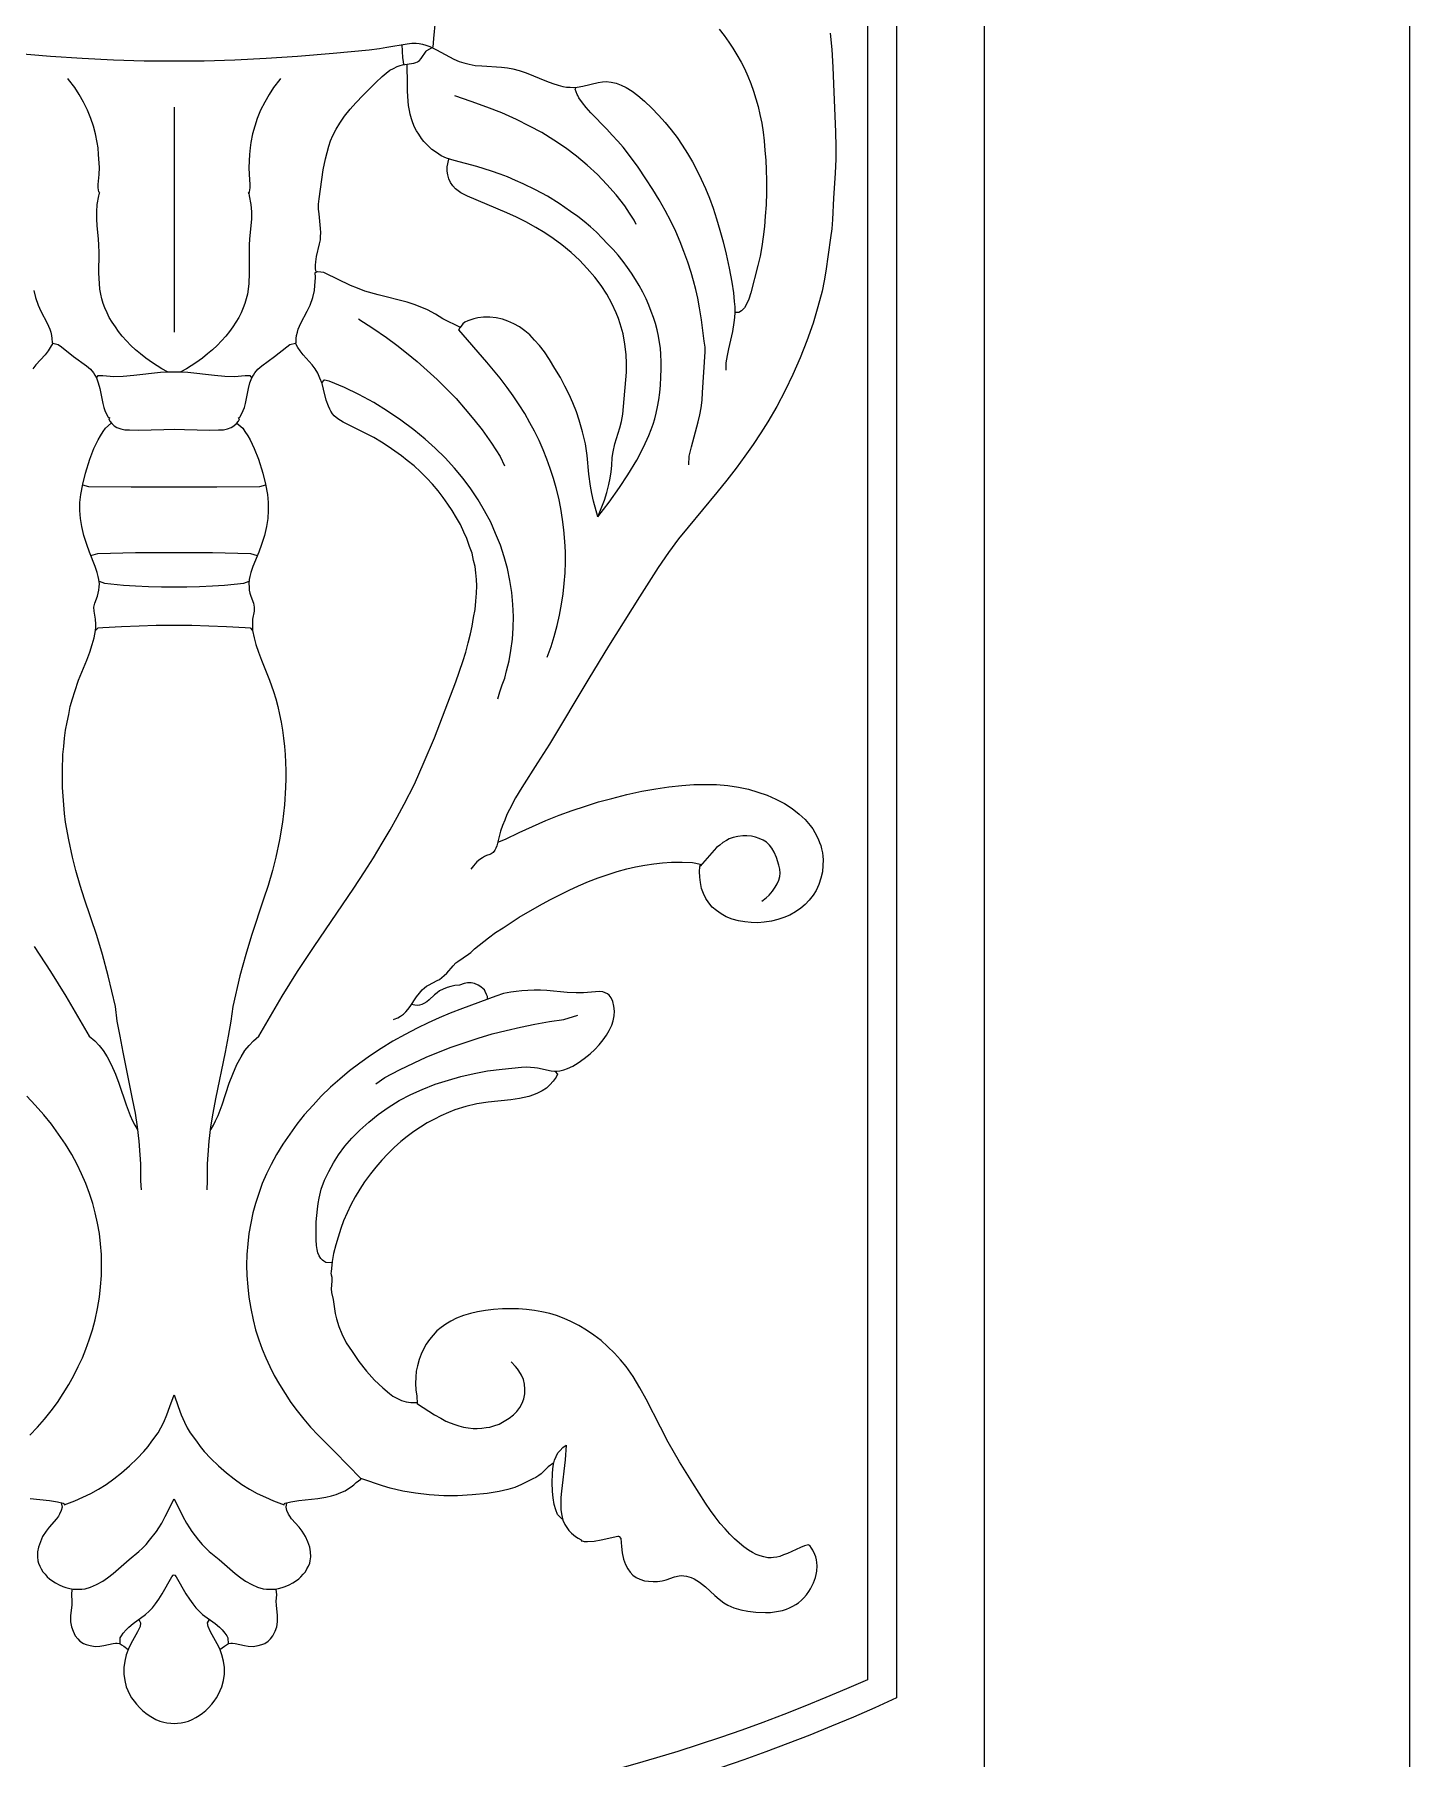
# Model space of a CAD drawing. Header units: millimetres. Extents: x 0 to 915, y 0 to 2130.
# Drawn here: x 406 to 915, y 732 to 1371 of the extents above; entities that cross this region are included whole.
import ezdxf

# ---------------------------------------------------------------- set-up
doc = ezdxf.new("R2010")
doc.units = ezdxf.units.MM
doc.layers.add('CUT', color=1, linetype='CONTINUOUS')
doc.layers.add('ENGRAVE', color=5, linetype='CONTINUOUS')

msp = doc.modelspace()

# ---------------------------------------------------------------- linework, layer by layer
at = {"layer": 'CUT'}
msp.add_lwpolyline([(0, 2130.15), (915.15, 2130.15), (915.15, 0), (0, 0)], close=True, dxfattribs=at)
at = {"layer": 'ENGRAVE'}
msp.add_line((457.575, 1343.662), (457.575, 1260.272), dxfattribs=at)
msp.add_lwpolyline([(157.575, 1895.075), (757.575, 1895.075), (757.575, 235.075), (157.575, 235.075)], close=True, dxfattribs=at)
for points in [[(190.006, 1859.98), (725.144, 1859.98), (725.144, 754.361, -0.2196524), (190.006, 754.361)], [(200.806, 1848.55), (714.344, 1848.55), (714.344, 761.122, -0.2138353), (200.806, 761.122)]]:
    msp.add_lwpolyline(points, format="xyb", close=True, dxfattribs=at)
for points in [[(553.982, 1378.442), (554.287, 1375.493), (553.677, 1369.086), (553.372, 1365.832)], [(398.694, 1363.595), (411.812, 1362.476), (423.507, 1361.764), (435.1, 1361.154), (446.49, 1360.849), (457.575, 1360.747), (468.66, 1360.849), (480.05, 1361.154), (491.643, 1361.764), (503.338, 1362.476), (516.456, 1363.595), (529.88, 1364.917), (533.643, 1365.425), (536.389, 1365.832), (543.914, 1367.154), (545.643, 1367.357), (547.27, 1367.357), (548.389, 1367.256), (549.609, 1366.95), (550.829, 1366.645), (552.253, 1366.137), (554.795, 1364.917), (561.202, 1361.459), (563.134, 1360.544), (564.863, 1360.035), (566.897, 1359.527), (569.134, 1359.12), (571.575, 1358.917), (578.795, 1358.51), (581.033, 1358.205), (583.067, 1357.798), (585.406, 1357.188), (587.948, 1356.374), (595.473, 1353.323), (597.812, 1352.408), (599.846, 1351.798), (601.575, 1351.289), (602.897, 1351.086), (604.219, 1350.984), (605.643, 1350.883), (606.863, 1350.984), (608.999, 1351.391), (614.592, 1352.815), (616.219, 1353.018), (617.643, 1353.12), (619.473, 1352.917), (621.304, 1352.51), (623.134, 1351.798), (624.965, 1350.883), (627.202, 1349.561), (629.338, 1347.933), (631.778, 1345.798), (634.524, 1343.256), (636.965, 1340.713), (639.406, 1337.967), (641.643, 1335.222), (643.88, 1332.374), (645.812, 1329.527), (647.744, 1326.476), (649.575, 1323.425), (651.304, 1320.069), (652.829, 1316.917), (654.355, 1313.459), (655.88, 1309.9), (657.202, 1306.239), (658.524, 1302.272), (659.744, 1298.103), (660.965, 1293.73), (662.083, 1289.154), (663.1, 1283.967), (664.117, 1278.781), (664.728, 1274.917), (665.033, 1271.662), (665.236, 1269.628), (665.236, 1267.595), (665.134, 1265.662), (664.931, 1263.832), (664.422, 1260.476), (662.897, 1254.171), (662.389, 1251.628), (661.982, 1248.883), (661.88, 1246.239)], [(541.982, 1366.849), (542.185, 1361.967), (542.389, 1360.544), (542.592, 1359.425)], [(700.626, 1371.018), (701.134, 1365.018), (701.541, 1358.51), (701.948, 1349.154), (702.558, 1334.51), (702.66, 1328.917), (702.66, 1324.34), (702.456, 1319.154), (701.744, 1309.9), (701.439, 1302.069), (701.134, 1298.51), (700.728, 1295.256), (698.999, 1282.849), (698.287, 1279.289), (697.575, 1275.527), (696.05, 1269.73), (694.219, 1263.628), (691.982, 1257.12), (689.439, 1250.815), (686.795, 1244.611), (683.846, 1238.713), (680.795, 1232.815), (677.439, 1227.12), (674.897, 1223.052), (672.05, 1218.679), (668.999, 1214.408), (665.744, 1209.933), (662.287, 1205.459), (658.626, 1200.883), (647.948, 1188.069), (644.389, 1183.696), (640.728, 1178.713), (636.863, 1173.12), (629.948, 1162.239), (618.456, 1143.933), (611.134, 1132.035), (596.592, 1107.73), (592.219, 1100.713), (586.321, 1091.561), (584.083, 1087.798), (581.744, 1083.527), (580.829, 1081.595), (580.016, 1079.561), (579.202, 1077.527), (578.49, 1075.391), (577.067, 1070.001), (576.761, 1069.188), (576.355, 1068.374), (575.744, 1067.561), (575.033, 1067.052), (574.524, 1066.849), (573.304, 1066.442), (572.592, 1066.035), (571.778, 1065.628), (570.761, 1064.917), (569.744, 1064.103), (569.033, 1063.391), (568.422, 1062.578), (567.507, 1061.357)], [(659.439, 1372.544), (661.27, 1370.205), (662.999, 1367.764), (664.524, 1365.527), (666.05, 1362.984), (667.575, 1360.34), (668.795, 1357.9), (670.016, 1355.154), (671.134, 1352.408), (672.151, 1349.561), (673.067, 1346.713), (673.88, 1343.866), (674.49, 1340.917), (675.202, 1337.662), (675.711, 1334.408), (676.117, 1331.154), (676.422, 1327.595), (676.728, 1324.035), (676.829, 1320.374), (676.931, 1316.51), (676.931, 1312.035), (676.829, 1307.459), (676.524, 1303.289), (676.219, 1299.425), (675.812, 1295.561), (675.202, 1292.001), (674.592, 1288.442), (673.778, 1284.984), (671.134, 1274.815), (670.422, 1272.476), (669.711, 1270.849), (668.795, 1269.323), (667.778, 1268.205), (666.761, 1267.595), (665.236, 1267.595)], [(470.999, 964.95), (471.304, 965.052), (472.117, 966.578), (472.931, 968.205), (473.846, 970.137), (475.372, 974.103), (478.016, 982.035), (479.338, 985.391), (480.863, 988.95), (482.389, 991.9), (483.812, 994.137), (485.338, 996.069), (486.965, 997.798), (488.999, 999.527), (497.643, 1014.272), (500.49, 1018.849), (503.338, 1023.425), (509.439, 1032.679), (524.083, 1054.34), (528.05, 1060.34), (531.406, 1065.628), (534.66, 1071.018), (537.609, 1075.9), (540.253, 1080.679), (542.795, 1085.459), (546.558, 1092.883), (550.219, 1101.12), (553.982, 1109.967), (557.948, 1120.34), (561.914, 1130.713), (564.456, 1138.34), (565.575, 1141.798), (566.49, 1145.256), (567.304, 1148.51), (567.914, 1151.357), (568.524, 1154.611), (569.033, 1157.561), (569.338, 1160.611), (569.541, 1163.561), (569.643, 1166.306), (569.541, 1168.645), (569.338, 1171.086), (569.033, 1173.425), (568.524, 1175.764), (567.914, 1178.408), (566.999, 1180.95), (565.982, 1183.798), (564.863, 1186.239), (563.643, 1188.984), (562.219, 1191.527), (560.592, 1194.171), (558.965, 1196.611), (557.236, 1199.052), (555.406, 1201.493), (553.27, 1203.933), (551.236, 1206.171), (548.897, 1208.51), (546.456, 1210.747), (543.914, 1212.781), (541.778, 1214.51), (539.338, 1216.239), (536.897, 1217.967), (534.355, 1219.493), (531.507, 1221.222), (528.558, 1222.747), (520.219, 1226.917), (518.185, 1228.137), (516.863, 1229.357), (516.253, 1230.069), (515.643, 1230.984), (515.236, 1231.798), (514.728, 1232.917), (513.914, 1235.154), (512.897, 1239.222), (512.389, 1241.256), (511.575, 1243.289), (510.761, 1245.12), (509.846, 1246.747), (508.728, 1248.171), (505.372, 1251.933), (504.253, 1253.357), (503.439, 1254.578), (502.524, 1256.205), (502.728, 1256.408), (502.829, 1257.933), (502.931, 1259.052), (503.236, 1260.272), (503.541, 1261.391), (504.558, 1263.628), (506.897, 1268.103), (507.914, 1270.34), (508.931, 1273.086), (509.541, 1275.73), (509.744, 1277.561), (509.846, 1278.984), (509.948, 1280.51), (509.846, 1282.34), (509.948, 1282.442), (510.355, 1282.544), (510.151, 1282.747), (510.05, 1282.95), (509.948, 1283.866), (509.948, 1285.086), (510.05, 1286.306), (510.355, 1288.34), (511.473, 1293.018), (511.778, 1294.544), (511.778, 1295.662), (511.88, 1297.188), (511.778, 1298.713), (511.27, 1304.103), (511.067, 1305.832), (511.067, 1307.662), (511.27, 1309.696), (512.795, 1320.374), (513.609, 1324.544), (514.219, 1326.883), (514.829, 1329.222), (515.541, 1331.154), (516.355, 1333.086), (517.575, 1335.527), (518.999, 1337.764), (520.728, 1340.306), (522.761, 1342.849), (524.897, 1345.289), (527.643, 1348.137), (532.321, 1352.815), (534.66, 1355.052), (536.083, 1356.171), (537.507, 1357.289), (538.829, 1358.001), (540.151, 1358.713), (541.27, 1359.12), (542.185, 1359.323), (546.355, 1359.933), (547.168, 1360.239), (547.677, 1360.442), (548.49, 1360.95), (549.1, 1361.662), (550.931, 1364.408), (551.134, 1364.611), (553.372, 1365.832)], [(455.134, 1245.628), (452.999, 1246.645), (449.541, 1248.984), (447.1, 1250.713), (445.168, 1252.239), (443.338, 1253.764), (441.609, 1255.391), (439.982, 1257.12), (438.355, 1258.849), (437.033, 1260.476), (435.812, 1262.205), (434.694, 1263.933), (433.575, 1265.764), (432.761, 1267.391), (431.948, 1269.323), (431.338, 1270.95), (430.829, 1272.679), (430.422, 1274.408), (430.117, 1276.239), (429.914, 1278.272), (429.711, 1282.137), (429.812, 1289.662), (429.711, 1292.611), (429.609, 1294.747), (429.1, 1299.832), (428.897, 1302.171), (428.897, 1304.917), (429.1, 1307.561), (429.711, 1310.815), (429.914, 1311.73), (430.117, 1311.832), (429.812, 1312.035), (429.711, 1312.34), (429.609, 1312.95), (429.507, 1313.866), (429.507, 1314.984), (429.812, 1318.645), (429.914, 1321.289), (429.609, 1326.069), (429.406, 1328.51), (429.1, 1330.544), (428.49, 1333.798), (427.677, 1336.645), (426.761, 1339.493), (425.541, 1342.544), (424.016, 1345.493), (422.389, 1348.34), (420.761, 1350.883), (418.422, 1353.933), (418.219, 1354.239)], [(496.931, 1354.239), (496.728, 1353.933), (494.389, 1350.883), (492.761, 1348.34), (491.134, 1345.493), (489.609, 1342.544), (488.389, 1339.493), (487.473, 1336.645), (486.66, 1333.798), (486.05, 1330.544), (485.744, 1328.51), (485.541, 1326.069), (485.236, 1321.289), (485.338, 1318.645), (485.643, 1314.984), (485.643, 1313.866), (485.541, 1312.95), (485.439, 1312.34), (485.338, 1312.035), (485.033, 1311.832), (485.236, 1311.73), (485.439, 1310.815), (486.05, 1307.561), (486.253, 1304.917), (486.253, 1302.171), (486.05, 1299.832), (485.541, 1294.747), (485.439, 1292.611), (485.338, 1289.662), (485.439, 1282.137), (485.236, 1278.272), (485.033, 1276.239), (484.728, 1274.408), (484.321, 1272.679), (483.812, 1270.95), (483.202, 1269.323), (482.389, 1267.391), (481.575, 1265.764), (480.456, 1263.933), (479.338, 1262.205), (478.117, 1260.476), (476.795, 1258.849), (475.168, 1257.12), (473.541, 1255.391), (471.812, 1253.764), (469.982, 1252.239), (468.05, 1250.713), (465.609, 1248.984), (462.151, 1246.645), (460.016, 1245.628)], [(614.49, 1191.933), (618.66, 1197.323), (622.524, 1202.713), (625.677, 1207.493), (628.931, 1212.883), (631.473, 1217.662), (633.406, 1222.035), (634.321, 1224.272), (635.033, 1226.205), (635.643, 1228.239), (636.151, 1230.272), (636.66, 1232.611), (637.067, 1235.256), (637.473, 1237.9), (637.677, 1240.645), (637.88, 1243.595), (637.982, 1246.645), (637.982, 1249.289), (637.88, 1252.035), (637.677, 1254.374), (637.372, 1256.51), (636.965, 1258.849), (636.456, 1261.188), (635.846, 1263.527), (635.134, 1265.764), (634.321, 1268.001), (633.406, 1270.239), (632.389, 1272.679), (631.168, 1275.12), (629.846, 1277.561), (628.524, 1279.798), (626.999, 1282.137), (625.473, 1284.272), (623.846, 1286.51), (622.016, 1288.849), (620.185, 1290.883), (618.151, 1293.018), (616.117, 1295.154), (613.982, 1297.289), (611.744, 1299.323), (609.406, 1301.256), (607.067, 1303.086), (604.422, 1305.018), (600.253, 1307.967), (595.88, 1310.611), (591.406, 1313.052), (586.829, 1315.289), (584.083, 1316.51), (581.033, 1317.832), (578.287, 1318.849), (575.134, 1319.967), (569.744, 1321.595), (561.304, 1323.832), (558.456, 1324.747), (556.524, 1325.662), (554.795, 1326.781), (553.067, 1328.001), (551.338, 1329.628), (550.117, 1330.95), (549.202, 1332.069), (548.185, 1333.595), (547.372, 1334.815), (546.66, 1336.239), (545.948, 1337.866), (545.541, 1339.289), (545.033, 1341.018), (544.728, 1342.442), (544.422, 1344.272), (544.117, 1347.527), (544.016, 1349.662), (544.016, 1352.001), (543.914, 1359.527)], [(628.728, 1300.137), (627.914, 1301.764), (626.185, 1304.408), (624.456, 1307.052), (621.304, 1311.12), (617.846, 1314.984), (614.389, 1318.645), (610.626, 1322.103), (606.66, 1325.459), (602.49, 1328.51), (598.219, 1331.459), (593.744, 1334.205), (589.168, 1336.645), (584.389, 1339.086), (578.999, 1341.527), (573.406, 1343.662), (567.609, 1345.696), (561.609, 1347.832)], [(648.253, 1211.154), (648.355, 1214.306), (649.168, 1217.764), (651.711, 1227.018), (652.321, 1229.662), (652.829, 1232.306), (653.134, 1235.052), (653.338, 1238.001), (654.253, 1252.95), (654.253, 1254.781), (653.948, 1256.917), (652.931, 1264.849), (652.219, 1269.323), (651.507, 1272.883), (650.795, 1276.035), (649.982, 1279.289), (649.067, 1282.442), (647.846, 1286.205), (646.422, 1290.171), (644.999, 1293.73), (643.372, 1297.595), (641.541, 1301.357), (639.406, 1305.323), (637.27, 1309.289), (634.931, 1313.154), (632.287, 1317.12), (629.439, 1321.391), (626.592, 1325.256), (623.846, 1328.815), (621.914, 1331.052), (619.88, 1333.289), (617.846, 1335.527), (611.948, 1341.527), (610.219, 1343.561), (608.897, 1345.188), (607.473, 1347.12), (607.067, 1347.933), (606.863, 1348.34), (606.151, 1350.272), (606.456, 1350.984)], [(614.49, 1191.933), (615.812, 1194.984), (616.931, 1198.035), (617.846, 1200.883), (618.558, 1203.832), (619.067, 1206.171), (619.473, 1208.51), (619.677, 1210.849), (619.88, 1213.9), (620.185, 1215.933), (620.795, 1218.883), (622.626, 1224.883), (623.236, 1227.222), (623.744, 1229.866), (624.05, 1232.815), (625.168, 1245.425), (625.168, 1248.679), (625.067, 1252.035), (624.558, 1255.9), (623.846, 1259.662), (622.728, 1263.425), (622.117, 1265.357), (621.304, 1267.391), (619.677, 1270.849), (617.846, 1274.306), (615.711, 1277.561), (613.372, 1280.713), (610.626, 1283.866), (607.778, 1286.917), (604.626, 1289.764), (601.168, 1292.611), (598.016, 1294.95), (594.863, 1297.086), (591.507, 1299.12), (587.846, 1301.154), (584.389, 1302.883), (580.829, 1304.51), (566.185, 1310.713), (563.744, 1311.933), (562.829, 1312.645), (561.812, 1313.357), (560.795, 1314.476), (559.982, 1315.696), (559.372, 1317.12), (558.965, 1318.544), (558.761, 1319.967), (558.66, 1321.493), (559.372, 1324.34)], [(563.643, 1262.001), (557.134, 1265.256), (554.389, 1266.984), (551.439, 1268.51), (548.694, 1269.73), (546.456, 1270.544), (543.914, 1271.357), (533.134, 1274.103), (528.253, 1275.527), (525.507, 1276.544), (522.965, 1277.561), (513.507, 1282.137), (512.999, 1282.34), (510.863, 1282.645), (510.66, 1282.645), (510.355, 1282.544)], [(405.609, 1275.73), (406.219, 1273.086), (407.236, 1270.34), (408.253, 1268.103), (410.592, 1263.628), (411.609, 1261.391), (411.914, 1260.272), (412.219, 1259.052), (412.321, 1257.933), (412.422, 1256.408), (412.626, 1256.205), (411.711, 1254.578), (410.897, 1253.357), (409.778, 1251.933), (406.422, 1248.171), (405.304, 1246.747)], [(525.914, 1265.357), (526.016, 1265.154), (531.202, 1261.798), (536.185, 1258.34), (540.05, 1255.493), (543.711, 1252.645), (547.575, 1249.391), (551.338, 1246.137), (554.999, 1242.781), (558.355, 1239.425), (562.016, 1235.662), (565.372, 1231.798), (568.626, 1227.933), (571.677, 1224.069), (575.134, 1219.188), (578.389, 1214.205), (579.914, 1210.747)], [(614.49, 1191.933), (612.965, 1197.73), (612.355, 1200.578), (611.846, 1203.222), (611.236, 1207.696), (610.524, 1214.611), (609.914, 1218.984), (608.897, 1223.357), (607.575, 1227.73), (606.558, 1230.781), (605.236, 1234.137), (603.914, 1237.188), (602.287, 1240.34), (600.66, 1243.493), (598.626, 1246.849), (596.592, 1250.205), (594.761, 1252.95), (592.931, 1255.289), (591.1, 1257.323), (589.27, 1259.256), (587.439, 1260.781), (585.507, 1262.205), (583.372, 1263.323), (581.236, 1264.34), (579.202, 1265.052), (576.863, 1265.561), (574.524, 1265.866), (572.185, 1265.866), (570.05, 1265.561), (568.626, 1265.256), (567.507, 1264.849), (566.389, 1264.442), (565.27, 1263.933), (564.558, 1263.425), (563.541, 1262.001)], [(595.778, 1139.866), (597.202, 1143.832), (598.321, 1147.595), (599.439, 1151.662), (600.355, 1155.425), (601.067, 1159.493), (601.677, 1163.357), (602.083, 1167.222), (602.389, 1171.188), (602.49, 1175.052), (602.49, 1178.917), (602.287, 1182.781), (601.982, 1187.052), (601.473, 1190.917), (600.863, 1194.984), (600.05, 1198.849), (599.134, 1202.611), (598.117, 1206.069), (596.897, 1209.832), (595.677, 1213.188), (594.253, 1216.747), (592.829, 1220.103), (591.1, 1223.561), (589.372, 1226.713), (587.439, 1230.171), (585.406, 1233.425), (583.168, 1236.679), (580.931, 1239.832), (578.389, 1243.188), (573.406, 1249.188), (563.033, 1261.188), (563.541, 1262.001)], [(412.626, 1256.205), (414.66, 1255.696), (415.88, 1254.883), (420.355, 1251.323), (425.134, 1247.764), (426.558, 1246.544), (427.677, 1245.222), (428.185, 1244.408), (428.795, 1243.391), (429.507, 1241.459), (430.016, 1239.425), (431.134, 1233.832), (431.541, 1232.408), (431.948, 1231.289), (432.558, 1229.866), (433.168, 1228.849), (433.372, 1228.645), (433.778, 1228.544), (433.575, 1228.34), (433.372, 1228.137), (433.473, 1227.832), (433.778, 1227.323), (434.49, 1226.408), (435.406, 1225.595), (436.422, 1224.984), (437.846, 1224.476), (439.27, 1224.171), (441.1, 1224.069), (444.355, 1223.967), (453.711, 1224.272), (457.575, 1224.374), (461.439, 1224.272), (470.795, 1223.967), (474.05, 1224.069), (475.88, 1224.171), (477.304, 1224.476), (478.728, 1224.984), (479.744, 1225.595), (480.66, 1226.408), (481.372, 1227.323), (481.677, 1227.832), (481.778, 1228.137), (481.575, 1228.34), (481.372, 1228.544), (481.778, 1228.645), (481.982, 1228.849), (482.592, 1229.866), (483.202, 1231.289), (483.609, 1232.408), (484.016, 1233.832), (485.134, 1239.425), (485.643, 1241.459), (486.355, 1243.391), (486.965, 1244.408), (487.473, 1245.222), (488.592, 1246.544), (490.016, 1247.764), (494.795, 1251.323), (499.27, 1254.883), (500.49, 1255.696), (502.524, 1256.205)], [(428.795, 1243.289), (429.507, 1244.205), (431.236, 1244.205), (435.202, 1243.9), (438.761, 1244.001), (442.626, 1244.306), (452.49, 1245.425), (455.134, 1245.628), (457.575, 1245.628), (460.016, 1245.628), (462.66, 1245.425), (472.524, 1244.306), (476.389, 1244.001), (479.948, 1243.9), (483.914, 1244.205), (485.643, 1244.205), (486.355, 1243.289)], [(577.473, 1124.408), (578.185, 1127.052), (579.1, 1129.595), (580.016, 1132.137), (580.728, 1134.781), (581.643, 1138.544), (582.355, 1142.408), (582.863, 1146.578), (583.168, 1150.747), (583.27, 1154.917), (583.067, 1159.391), (582.66, 1163.866), (581.948, 1168.34), (581.033, 1172.713), (579.812, 1177.086), (578.49, 1181.357), (576.66, 1185.73), (574.829, 1189.9), (572.592, 1194.069), (570.151, 1198.239), (567.507, 1202.205), (564.66, 1206.069), (561.406, 1209.933), (557.948, 1213.696), (554.287, 1217.357), (550.524, 1220.713), (546.355, 1224.171), (541.575, 1227.73), (536.592, 1231.086), (531.507, 1234.239), (526.016, 1237.188), (520.626, 1239.832), (515.033, 1242.171), (513.304, 1242.476), (512.999, 1242.476), (512.185, 1241.561)], [(445.473, 942.578), (445.27, 945.933), (445.27, 949.188), (445.27, 952.239), (445.067, 955.493), (444.66, 960.578), (444.05, 965.967), (443.236, 970.95), (442.219, 976.34), (438.66, 993.628), (437.541, 999.527), (436.524, 1005.12), (435.812, 1010.51), (433.168, 1021.9), (431.033, 1029.73), (428.897, 1036.849), (424.422, 1050.272), (422.795, 1055.357), (421.168, 1060.849), (419.948, 1065.832), (418.524, 1072.239), (417.406, 1078.747), (416.999, 1082.001), (416.694, 1085.256), (416.287, 1091.561), (416.185, 1094.917), (416.185, 1097.866), (416.389, 1103.866), (416.694, 1106.815), (416.999, 1109.866), (417.406, 1112.815), (417.914, 1115.764), (418.524, 1118.713), (419.134, 1121.662), (419.948, 1124.51), (420.761, 1127.154), (422.185, 1131.323), (425.236, 1138.849), (426.355, 1141.696), (427.27, 1144.544), (427.982, 1147.086), (428.49, 1149.73), (428.592, 1150.95), (428.592, 1152.171), (428.49, 1154.001), (427.982, 1156.95), (427.88, 1158.374), (428.185, 1159.9), (429.202, 1162.442), (429.507, 1163.561), (429.711, 1164.679), (429.812, 1165.9), (429.914, 1167.12), (429.711, 1168.645), (429.507, 1169.764), (429.1, 1171.289), (428.389, 1173.527), (426.253, 1178.815), (425.236, 1181.662), (424.117, 1185.018), (423.406, 1188.272), (422.897, 1191.222), (422.694, 1194.171), (422.694, 1197.222), (422.999, 1200.171), (423.711, 1204.035), (424.728, 1208.103), (426.355, 1213.289), (427.88, 1217.154), (429.406, 1220.408), (430.321, 1221.933), (431.338, 1223.459), (432.151, 1224.679), (434.287, 1226.611)], [(480.863, 1226.611), (482.999, 1224.679), (483.812, 1223.459), (484.829, 1221.933), (485.744, 1220.408), (487.27, 1217.154), (488.795, 1213.289), (490.422, 1208.103), (491.439, 1204.035), (492.151, 1200.171), (492.456, 1197.222), (492.456, 1194.171), (492.253, 1191.222), (491.744, 1188.272), (491.033, 1185.018), (489.914, 1181.662), (488.897, 1178.815), (486.761, 1173.527), (486.05, 1171.289), (485.643, 1169.764), (485.439, 1168.645), (485.236, 1167.12), (485.338, 1165.9), (485.439, 1164.679), (485.643, 1163.561), (485.948, 1162.442), (486.965, 1159.9), (487.27, 1158.374), (487.168, 1156.95), (486.66, 1154.001), (486.558, 1152.171), (486.558, 1150.95), (486.66, 1149.73), (487.168, 1147.086), (487.88, 1144.544), (488.795, 1141.696), (489.914, 1138.849), (492.965, 1131.323), (494.389, 1127.154), (495.202, 1124.51), (496.016, 1121.662), (496.626, 1118.713), (497.236, 1115.764), (497.744, 1112.815), (498.151, 1109.866), (498.456, 1106.815), (498.761, 1103.866), (498.965, 1097.866), (498.965, 1094.917), (498.863, 1091.561), (498.456, 1085.256), (498.151, 1082.001), (497.744, 1078.747), (496.626, 1072.239), (495.202, 1065.832), (493.982, 1060.849), (492.355, 1055.357), (490.728, 1050.272), (486.253, 1036.849), (484.117, 1029.73), (481.982, 1021.9), (479.338, 1010.51), (478.626, 1005.12), (477.609, 999.527), (476.49, 993.628), (472.931, 976.34), (471.914, 970.95), (471.1, 965.967), (470.49, 960.578), (470.083, 955.493), (469.88, 952.239), (469.88, 949.188), (469.88, 945.933), (469.677, 942.578)], [(423.609, 1203.73), (425.846, 1203.12), (441.711, 1203.018), (457.575, 1203.018), (473.439, 1203.018), (489.304, 1203.12), (491.541, 1203.73)], [(426.761, 1177.595), (429.304, 1178.306), (443.338, 1178.611), (457.575, 1178.713), (471.812, 1178.611), (485.846, 1178.306), (488.389, 1177.595)], [(429.812, 1168.035), (431.744, 1167.323), (438.863, 1166.611), (443.338, 1166.306), (448.117, 1166.103), (452.897, 1165.9), (457.575, 1165.9), (462.253, 1165.9), (467.033, 1166.103), (471.812, 1166.306), (476.287, 1166.611), (483.406, 1167.323), (485.338, 1168.035)], [(428.49, 1149.832), (429.406, 1150.747), (431.236, 1150.849), (438.151, 1151.256), (444.66, 1151.561), (450.965, 1151.764), (457.575, 1151.764), (464.185, 1151.764), (470.49, 1151.561), (476.999, 1151.256), (483.914, 1150.849), (485.744, 1150.747), (486.66, 1149.832)], [(577.473, 1071.425), (580.321, 1072.442), (585.406, 1074.984), (590.287, 1077.222), (595.27, 1079.357), (600.253, 1081.391), (605.033, 1083.12), (609.914, 1084.747), (614.795, 1086.272), (619.677, 1087.595), (625.27, 1089.018), (630.761, 1090.239), (636.05, 1091.154), (640.829, 1091.866), (645.609, 1092.374), (650.083, 1092.679), (654.253, 1092.781), (658.524, 1092.679), (662.694, 1092.374), (666.558, 1091.764), (670.321, 1090.95), (673.778, 1089.933), (677.236, 1088.815), (680.49, 1087.289), (683.643, 1085.662), (686.49, 1083.832), (689.033, 1081.798), (691.27, 1079.764), (693.202, 1077.527), (694.117, 1076.306), (694.829, 1074.984), (696.151, 1072.645), (696.66, 1071.222), (697.067, 1070.103), (697.372, 1068.883), (697.677, 1067.459), (697.88, 1066.239), (697.982, 1064.815), (697.88, 1062.679), (697.677, 1060.34), (697.067, 1058.001), (696.355, 1055.662), (695.338, 1053.527), (694.219, 1051.696), (692.795, 1049.866), (691.27, 1048.34), (689.744, 1046.917), (687.711, 1045.595), (685.677, 1044.374), (683.439, 1043.459), (681.202, 1042.747), (678.863, 1042.137), (676.117, 1041.73), (673.778, 1041.527), (671.338, 1041.628), (668.999, 1041.832), (666.66, 1042.239), (664.321, 1042.849), (662.083, 1043.764), (660.253, 1044.781), (658.524, 1046.001), (656.897, 1047.323), (655.575, 1048.95), (654.558, 1050.476), (653.643, 1052.306), (652.931, 1054.239), (652.524, 1056.374), (652.321, 1058.408), (652.219, 1060.544), (652.321, 1062.171), (652.524, 1063.188)], [(675.202, 1049.561), (676.829, 1050.781), (677.948, 1051.798), (679.168, 1053.222), (680.185, 1054.645), (680.897, 1055.967), (681.507, 1057.289), (681.914, 1058.713), (682.016, 1059.933), (681.914, 1061.357), (681.609, 1062.883), (680.694, 1065.73), (679.88, 1067.662), (678.965, 1069.188), (678.05, 1070.306), (676.931, 1071.323), (675.711, 1072.137), (674.287, 1072.747), (672.863, 1073.256), (671.439, 1073.561), (669.711, 1073.662), (668.185, 1073.662), (666.355, 1073.459), (664.626, 1073.052), (663.202, 1072.544), (662.185, 1072.035), (660.863, 1071.222), (659.643, 1070.306), (658.524, 1069.391), (656.694, 1067.459), (652.422, 1062.476)], [(538.829, 1005.628), (539.033, 1005.832), (540.456, 1006.34), (541.473, 1006.95), (542.49, 1007.662), (543.406, 1008.476), (544.117, 1009.391), (545.033, 1010.51), (547.372, 1014.069), (548.49, 1015.493), (549.406, 1016.611), (550.321, 1017.425), (551.033, 1018.035), (551.744, 1018.442), (554.999, 1020.069), (555.812, 1020.476), (556.728, 1021.188), (557.643, 1022.001), (558.558, 1022.815), (560.897, 1025.561), (561.914, 1026.679), (562.626, 1027.188), (566.592, 1029.832), (567.507, 1030.544), (568.829, 1031.866), (574.016, 1035.933), (576.66, 1037.866), (579.406, 1039.696), (585.406, 1043.561), (592.931, 1047.933), (596.694, 1049.967), (600.151, 1051.798), (603.914, 1053.628), (607.372, 1055.256), (611.033, 1056.781), (614.592, 1058.205), (618.355, 1059.425), (621.711, 1060.544), (625.27, 1061.459), (628.422, 1062.171), (631.982, 1062.883), (635.236, 1063.391), (638.49, 1063.696), (641.846, 1063.9), (645.711, 1064.001), (649.575, 1063.798), (650.185, 1063.696), (653.033, 1063.086)], [(405.711, 1032.679), (411.812, 1023.425), (414.66, 1018.849), (417.507, 1014.272), (426.151, 999.527), (428.185, 997.798), (429.812, 996.069), (431.338, 994.137), (432.761, 991.9), (434.287, 988.95), (435.812, 985.391), (437.134, 982.035), (439.778, 974.103), (441.304, 970.137), (442.219, 968.205), (443.033, 966.578), (443.846, 965.052), (444.151, 964.95)], [(516.151, 915.527), (513.812, 915.628), (512.999, 916.137), (512.592, 916.544), (511.982, 917.154), (511.27, 918.171), (510.863, 919.289), (510.558, 920.51), (510.355, 921.933), (510.253, 924.069), (510.253, 930.679), (510.456, 933.018), (510.66, 935.459), (510.965, 937.493), (511.27, 939.527), (512.083, 942.781), (513.304, 946.137), (514.829, 949.391), (516.558, 952.544), (518.49, 955.595), (520.829, 958.747), (523.372, 961.696), (526.321, 964.645), (529.677, 967.696), (533.134, 970.544), (536.897, 973.086), (540.965, 975.628), (545.236, 977.866), (549.507, 979.798), (554.287, 981.73), (559.168, 983.256), (563.744, 984.578), (568.728, 985.696), (573.711, 986.611), (579.1, 987.323), (586.219, 988.035), (588.05, 988.137), (589.575, 988.035), (591.1, 987.933), (592.219, 987.73), (597.202, 986.611), (598.422, 986.51), (599.338, 986.51), (600.456, 986.611), (601.88, 987.018), (603.304, 987.527), (605.236, 988.442), (607.27, 989.662), (609.507, 991.188), (611.643, 992.917), (613.372, 994.544), (614.999, 996.272), (616.524, 998.103), (617.744, 999.832), (618.761, 1001.662), (619.677, 1003.595), (620.185, 1005.222), (620.592, 1007.052), (620.694, 1008.781), (620.49, 1010.611), (620.083, 1012.34), (619.473, 1013.764), (618.761, 1014.679), (618.05, 1015.188), (617.236, 1015.595), (616.321, 1015.9), (615.1, 1016.001), (613.677, 1015.9), (609.202, 1015.595), (606.456, 1015.595), (603.202, 1015.696), (595.677, 1016.408), (593.338, 1016.51), (590.897, 1016.51), (588.558, 1016.408), (586.422, 1016.306), (584.287, 1016.103), (582.253, 1015.798), (579.609, 1015.289), (576.761, 1014.374), (564.355, 1009.798), (559.88, 1008.069), (555.711, 1006.34), (551.643, 1004.408), (547.575, 1002.476), (543.1, 1000.137), (538.626, 997.595), (534.253, 994.95), (530.287, 992.306), (526.422, 989.561), (522.558, 986.611), (518.897, 983.561), (515.541, 980.611), (512.083, 977.256), (509.033, 974.001), (505.778, 970.34), (503.033, 966.883), (500.389, 963.222), (497.846, 959.459), (495.507, 955.696), (493.473, 951.933), (491.846, 948.476), (490.219, 944.917), (488.897, 941.256), (487.677, 937.493), (486.761, 934.035), (485.948, 930.272), (485.236, 926.408), (484.829, 922.544), (484.524, 918.578), (484.422, 914.713), (484.524, 910.849), (484.829, 906.679), (485.236, 902.815), (485.948, 898.645), (486.863, 894.476), (487.778, 890.713), (488.999, 887.052), (490.219, 883.595), (491.541, 880.34), (493.067, 877.086), (494.694, 873.832), (496.626, 870.476), (498.66, 867.12), (500.795, 863.866), (503.134, 860.713), (505.575, 857.662), (508.117, 854.713), (510.965, 851.662), (513.914, 848.713), (517.168, 845.561), (526.728, 835.595)], [(573.711, 1013.256), (573.711, 1013.561), (573.609, 1014.171), (573.304, 1014.984), (572.795, 1016.103), (572.49, 1016.611), (572.083, 1017.018), (571.168, 1017.832), (570.151, 1018.442), (568.829, 1019.052), (567.609, 1019.256), (566.185, 1019.256), (564.965, 1019.052), (563.338, 1018.442), (561.507, 1018.239), (560.083, 1017.933), (558.66, 1017.527), (557.236, 1016.917), (555.914, 1016.306), (554.999, 1015.595), (554.083, 1014.781), (552.05, 1012.95), (551.134, 1012.239), (550.117, 1011.628), (549.304, 1011.222), (548.49, 1011.018), (547.575, 1010.917), (546.761, 1011.018), (545.541, 1011.222)], [(532.321, 981.832), (535.677, 984.171), (541.067, 987.018), (546.456, 989.662), (550.931, 991.696), (555.507, 993.628), (560.185, 995.459), (564.965, 997.086), (570.151, 998.815), (575.338, 1000.34), (580.626, 1001.662), (585.914, 1002.883), (591.202, 1004.001), (596.592, 1004.917), (601.88, 1005.628), (607.067, 1007.256)], [(598.728, 986.408), (599.541, 985.391), (599.033, 984.272), (598.016, 982.849), (596.795, 981.527), (595.473, 980.306), (593.948, 979.289), (592.117, 978.374), (590.694, 977.764), (588.965, 977.154), (587.236, 976.747), (585.507, 976.442), (582.253, 975.933), (573.914, 975.12), (569.744, 974.408), (565.677, 973.493), (561.609, 972.171), (559.168, 971.256), (556.422, 970.035), (553.982, 968.815), (551.338, 967.391), (548.795, 965.764), (546.355, 964.137), (543.914, 962.306), (541.575, 960.476), (539.134, 958.239), (536.795, 955.9), (534.456, 953.561), (532.321, 951.018), (530.287, 948.476), (528.151, 945.527), (526.422, 942.781), (524.694, 939.933), (523.067, 937.086), (521.643, 934.035), (520.321, 931.086), (519.304, 928.239), (518.287, 925.086), (517.473, 922.239), (516.66, 918.984), (516.151, 916.035), (515.744, 912.171), (515.643, 911.662), (515.744, 911.052), (516.05, 910.239), (516.05, 909.628), (516.05, 908.713), (515.744, 905.967), (515.846, 904.544), (516.456, 901.9), (517.27, 896.815), (517.677, 894.781), (518.592, 891.933), (519.711, 889.188), (521.338, 885.933), (523.473, 882.679), (526.016, 879.018), (528.863, 875.459), (531.812, 872.103), (534.863, 869.256), (537.406, 867.12), (538.626, 866.205), (539.846, 865.493), (541.778, 864.578), (543.507, 864.069), (545.236, 863.764), (546.151, 863.764), (547.372, 863.764), (547.575, 863.764), (547.473, 863.459), (547.677, 863.256), (554.083, 859.289), (556.422, 857.967), (558.253, 856.95), (559.88, 856.239), (561.507, 855.628), (563.033, 855.12), (564.761, 854.713), (566.49, 854.408), (568.321, 854.205), (569.846, 854.205), (571.575, 854.306), (573.1, 854.51), (574.524, 854.713), (576.05, 855.12), (577.982, 855.832), (579.812, 856.849), (581.643, 857.967), (583.27, 859.289), (584.49, 860.51), (585.609, 861.933), (586.524, 863.561), (587.134, 865.188), (587.439, 867.018), (587.541, 868.747), (587.338, 870.578), (586.931, 872.306), (586.219, 873.933), (585.304, 875.561), (584.795, 876.272), (583.982, 877.188), (582.456, 878.815)], [(404.185, 851.662), (407.033, 854.713), (409.575, 857.662), (412.016, 860.713), (414.355, 863.866), (416.49, 867.12), (418.524, 870.476), (420.456, 873.832), (422.083, 877.086), (423.609, 880.34), (424.931, 883.595), (426.151, 887.052), (427.372, 890.713), (428.287, 894.476), (429.202, 898.645), (429.914, 902.815), (430.321, 906.679), (430.626, 910.849), (430.728, 914.713), (430.626, 918.578), (430.321, 922.544), (429.914, 926.408), (429.202, 930.272), (428.389, 934.035), (427.473, 937.493), (426.253, 941.256), (424.931, 944.917), (423.304, 948.476), (421.677, 951.933), (419.643, 955.696), (417.304, 959.459), (414.761, 963.222), (412.117, 966.883), (409.372, 970.34), (406.117, 974.001), (403.067, 977.256)], [(602.795, 848.001), (602.389, 842.51), (601.067, 830.917), (600.863, 828.578), (600.761, 826.442), (600.863, 824.001), (601.168, 821.967), (601.575, 820.239), (602.287, 818.611), (603.304, 817.086), (603.812, 816.374), (604.728, 815.459), (606.253, 814.137), (607.27, 813.527), (608.389, 812.917), (608.49, 812.713), (608.389, 812.611), (608.694, 812.51), (609.507, 812.306), (610.728, 812.306), (613.168, 812.408), (615.812, 812.917), (621.914, 814.34), (622.219, 814.34), (622.422, 814.137), (623.033, 813.425), (623.236, 810.476), (623.541, 808.137), (624.05, 805.798), (624.761, 803.764), (625.575, 802.137), (626.49, 800.917), (627.507, 799.9), (628.728, 798.984), (630.05, 798.374), (631.778, 797.764), (633.304, 797.561), (635.033, 797.459), (636.558, 797.459), (638.287, 797.764), (639.812, 798.171), (642.863, 799.188), (644.694, 799.595), (645.609, 799.696), (646.422, 799.595), (647.338, 799.493), (648.253, 799.289), (649.067, 798.984), (650.185, 798.476), (651.202, 797.866), (652.219, 797.256), (654.355, 795.527), (657.812, 792.272), (659.439, 790.95), (661.168, 789.628), (662.694, 788.713), (664.829, 787.798), (667.473, 786.984), (670.117, 786.476), (673.067, 786.171), (676.626, 786.069), (678.456, 786.069), (679.982, 786.272), (681.406, 786.476), (682.931, 786.781), (684.355, 787.289), (685.473, 787.696), (686.795, 788.306), (687.812, 789.018), (688.829, 789.628), (689.948, 790.645), (690.761, 791.459), (691.778, 792.578), (692.694, 793.798), (693.304, 794.815), (694.422, 796.95), (695.134, 798.984), (695.439, 800.103), (695.643, 801.323), (695.744, 803.357), (695.643, 804.578), (695.541, 805.493), (695.236, 806.611), (694.931, 807.527), (694.117, 809.052), (693.711, 809.866), (692.999, 810.781), (692.694, 810.984), (692.49, 811.086), (691.067, 810.679), (689.643, 810.069), (684.761, 807.832), (683.338, 807.323), (681.914, 806.815), (680.795, 806.51), (679.575, 806.408), (678.66, 806.306), (677.439, 806.306), (676.016, 806.611), (674.592, 807.018), (673.168, 807.527), (671.846, 808.239), (670.321, 809.154), (668.592, 810.374), (666.965, 811.696), (665.134, 813.323), (663.406, 815.052), (661.677, 816.984), (659.846, 819.018), (658.016, 821.459), (656.287, 823.798), (654.355, 826.544), (649.677, 833.866), (644.795, 841.798), (640.626, 849.12), (637.677, 854.611), (632.389, 865.086), (630.05, 869.256), (627.609, 873.425), (624.965, 877.086), (622.931, 879.628), (620.694, 882.069), (618.151, 884.611), (615.711, 886.747), (613.067, 888.781), (610.321, 890.611), (607.473, 892.34), (604.524, 893.866), (602.083, 894.883), (599.236, 896.001), (596.694, 896.713), (593.744, 897.425), (591.1, 897.933), (588.151, 898.239), (585.1, 898.544), (582.151, 898.544), (579.202, 898.544), (575.846, 898.239), (572.897, 897.933), (569.948, 897.425), (567.304, 896.713), (564.761, 896.001), (562.219, 894.984), (560.083, 893.967), (558.253, 892.849), (556.524, 891.628), (554.897, 890.306), (553.473, 888.781), (552.151, 887.154), (550.931, 885.425), (549.914, 883.595), (549.1, 881.662), (548.389, 879.73), (547.677, 877.391), (547.27, 875.357), (547.067, 873.222), (546.965, 870.883), (547.067, 868.442), (547.473, 866.103), (547.575, 863.459)], [(404.287, 828.272), (411.406, 827.459), (414.355, 826.95), (416.49, 826.544), (416.694, 826.442), (416.795, 825.933), (420.761, 827.357), (423.711, 828.679), (426.761, 830.103), (429.609, 831.73), (432.456, 833.459), (435.304, 835.493), (438.151, 837.73), (441.1, 840.374), (443.948, 843.018), (446.389, 845.662), (447.914, 847.493), (449.338, 849.425), (451.677, 852.578), (452.694, 854.408), (453.711, 856.544), (454.931, 859.289), (456.05, 862.34), (457.575, 866.611), (459.1, 862.34), (460.219, 859.289), (461.439, 856.544), (462.456, 854.408), (463.473, 852.578), (465.812, 849.425), (467.236, 847.493), (468.761, 845.662), (471.202, 843.018), (474.05, 840.374), (476.999, 837.73), (479.846, 835.493), (482.694, 833.459), (485.541, 831.73), (488.389, 830.103), (491.439, 828.679), (494.389, 827.357), (498.355, 825.933), (498.456, 826.442), (498.66, 826.544), (500.795, 826.95), (503.744, 827.459), (510.863, 828.272), (513.812, 828.781), (515.846, 829.289), (517.575, 829.696), (519.304, 830.408), (520.931, 831.12), (522.151, 831.933), (523.168, 832.544), (524.083, 833.357), (524.999, 834.171), (526.728, 835.391), (526.728, 835.595)], [(601.473, 820.544), (601.168, 820.747), (599.541, 822.374), (598.931, 824.001), (598.321, 826.035), (597.914, 828.476), (597.711, 830.815), (597.609, 834.171), (597.711, 837.425), (597.812, 839.256), (598.117, 840.984), (598.524, 842.408), (599.033, 843.832), (599.744, 845.154), (600.558, 846.069), (601.575, 847.188), (602.795, 848.001)], [(598.219, 841.493), (596.083, 839.967), (593.541, 837.425), (592.626, 836.713), (591.609, 836.001), (590.49, 835.493), (586.219, 833.459), (583.778, 832.34), (581.236, 831.527), (577.982, 830.815), (573.507, 830.103), (567.914, 829.595), (562.524, 829.289), (557.439, 829.289), (552.05, 829.595), (546.965, 830.205), (542.287, 831.018), (537.609, 832.035), (534.761, 832.95), (532.219, 833.764), (529.677, 834.679), (526.728, 835.595)], [(415.778, 826.645), (416.083, 825.018), (415.778, 823.798), (415.168, 822.476), (414.761, 821.662), (414.05, 820.747), (411.304, 817.595), (410.185, 816.171), (408.863, 814.137), (408.05, 812.205), (407.338, 810.171), (407.033, 808.442), (406.931, 806.611), (407.134, 805.188), (407.338, 804.272), (407.846, 803.154), (408.355, 802.137), (408.965, 801.12), (409.778, 800.205), (410.592, 799.289), (411.406, 798.476), (412.626, 797.561), (413.643, 796.95), (414.965, 796.239), (416.389, 795.628), (417.507, 795.222), (418.931, 794.917), (420.151, 794.713), (421.27, 794.611), (422.49, 794.611), (423.406, 794.611), (424.626, 794.815), (426.66, 795.425), (428.795, 796.34), (431.134, 797.662), (432.863, 798.883), (434.999, 800.51), (440.897, 805.696), (444.558, 808.645), (445.88, 809.866), (447.202, 811.188), (448.524, 812.815), (451.067, 816.069), (451.88, 817.391), (452.999, 819.12), (454.321, 821.561), (457.575, 828.171), (460.829, 821.561), (462.151, 819.12), (463.27, 817.391), (464.083, 816.069), (466.626, 812.815), (467.948, 811.188), (469.27, 809.866), (470.592, 808.645), (474.253, 805.696), (480.151, 800.51), (482.287, 798.883), (484.016, 797.662), (486.355, 796.34), (488.49, 795.425), (490.524, 794.815), (491.744, 794.611), (492.66, 794.611), (493.88, 794.611), (494.999, 794.713), (496.219, 794.917), (497.643, 795.222), (498.761, 795.628), (500.185, 796.239), (501.507, 796.95), (502.524, 797.561), (503.744, 798.476), (504.558, 799.289), (505.372, 800.205), (506.185, 801.12), (506.795, 802.137), (507.304, 803.154), (507.812, 804.272), (508.016, 805.188), (508.219, 806.611), (508.117, 808.442), (507.812, 810.171), (507.1, 812.205), (506.287, 814.137), (504.965, 816.171), (503.846, 817.595), (501.1, 820.747), (500.389, 821.662), (499.982, 822.476), (499.372, 823.798), (499.067, 825.018), (499.372, 826.645)], [(437.541, 774.374), (437.643, 776.611), (438.05, 777.425), (438.761, 778.34), (439.778, 779.561), (440.795, 780.578), (442.422, 781.9), (446.999, 785.256), (448.321, 786.476), (449.541, 787.798), (450.66, 789.222), (451.88, 790.95), (453.202, 792.984), (456.761, 799.188), (457.27, 799.9), (457.575, 800.001), (457.88, 799.9), (458.389, 799.188), (461.948, 792.984), (463.27, 790.95), (464.49, 789.222), (465.609, 787.798), (466.829, 786.476), (468.151, 785.256), (472.728, 781.9), (474.355, 780.578), (475.372, 779.561), (476.389, 778.34), (477.1, 777.425), (477.507, 776.611), (477.609, 774.374)], [(419.744, 794.713), (419.541, 792.578), (419.744, 790.239), (419.643, 788.713), (419.236, 784.849), (419.236, 783.628), (419.236, 782.51), (419.541, 780.679), (420.151, 779.052), (420.965, 777.425), (421.88, 776.205), (422.694, 775.391), (424.016, 774.578), (425.033, 774.171), (426.456, 773.764), (428.287, 773.459), (430.117, 773.561), (431.541, 773.764), (434.999, 774.578), (435.914, 774.679), (436.524, 774.679), (437.439, 774.476), (438.151, 774.069), (438.965, 773.561), (440.592, 772.34)], [(474.558, 772.34), (476.185, 773.561), (476.999, 774.069), (477.711, 774.476), (478.626, 774.679), (479.236, 774.679), (480.151, 774.578), (483.609, 773.764), (485.033, 773.561), (486.863, 773.459), (488.694, 773.764), (490.117, 774.171), (491.134, 774.578), (492.456, 775.391), (493.27, 776.205), (494.185, 777.425), (494.999, 779.052), (495.609, 780.679), (495.914, 782.51), (495.914, 783.628), (495.914, 784.849), (495.507, 788.713), (495.406, 790.239), (495.609, 792.578), (495.406, 794.713)], [(444.456, 783.425), (445.168, 782.205), (444.965, 780.781), (444.05, 778.849), (441.609, 774.374), (440.694, 772.544), (439.88, 770.306), (439.27, 767.967), (438.965, 765.628), (438.965, 763.188), (439.27, 760.849), (439.88, 758.51), (440.49, 757.086), (441.1, 755.764), (441.812, 754.442), (442.728, 753.222), (443.643, 752.001), (444.863, 750.679), (445.88, 749.662), (447.1, 748.747), (448.321, 747.832), (449.541, 747.12), (450.863, 746.408), (452.287, 745.798), (453.711, 745.391), (454.931, 745.086), (456.355, 744.984), (457.575, 744.883), (458.795, 744.984), (460.219, 745.086), (461.439, 745.391), (462.863, 745.798), (464.287, 746.408), (465.609, 747.12), (466.829, 747.832), (468.05, 748.747), (469.27, 749.662), (470.287, 750.679), (471.507, 752.001), (472.422, 753.222), (473.338, 754.442), (474.05, 755.764), (474.66, 757.086), (475.27, 758.51), (475.88, 760.849), (476.185, 763.188), (476.185, 765.628), (475.88, 767.967), (475.27, 770.306), (474.456, 772.544), (473.541, 774.374), (471.1, 778.849), (470.185, 780.781), (469.982, 782.205), (470.694, 783.425)]]:
    msp.add_lwpolyline(points, dxfattribs=at)

doc.saveas('drawing.dxf')
